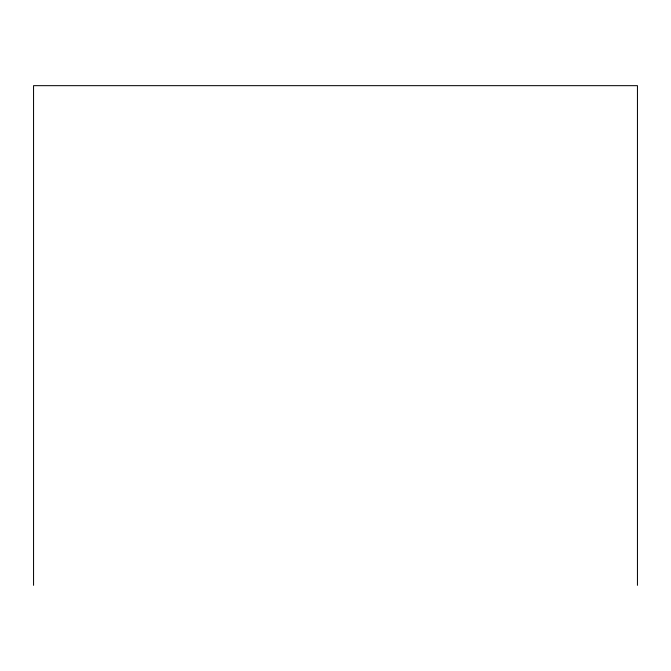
<?xml version="1.0" encoding="UTF-8"?>
<svg xmlns="http://www.w3.org/2000/svg" width="671" height="671" viewBox="0 0 671 671"><rect width="100%" height="100%" fill="white"/><g stroke="black" fill="none" stroke-linecap="round" stroke-linejoin="round"><path stroke-width="1.01" d="M637.45 585.338L637.45 85.662L33.55 85.662L33.55 585.338"/></g></svg>
